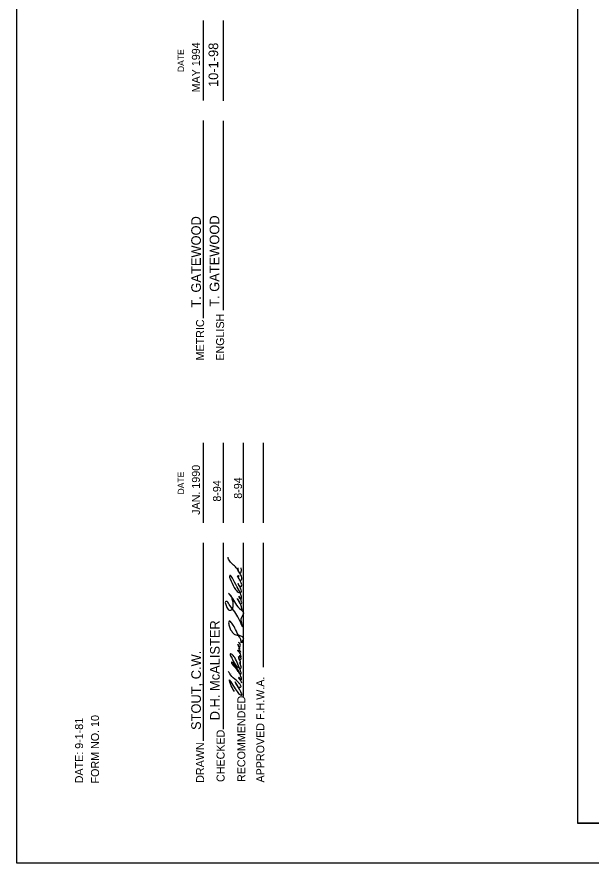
# Model space of a CAD drawing. Extents: x 1000 to 1036.3, y 1000 to 1022.
# Drawn here: x 1000 to 1007.17, y 1000 to 1010.56 of the extents above; entities that cross this region are included whole.
import ezdxf

# ---------------------------------------------------------------- set-up
doc = ezdxf.new("R2010")
doc.units = 0
for name, color, linetype in [('Level 1', 7, 'Continuous'), ('Level 10', 7, 'Continuous'), ('Level 11', 7, 'Continuous'), ('Level 15', 7, 'Continuous')]:
    doc.layers.add(name, color=color, linetype=linetype)

msp = doc.modelspace()

# ---------------------------------------------------------------- linework, layer by layer
at = {"layer": 'Level 1'}
for points in [[(1002.814, 1003.162), (1002.784, 1003.25), (1002.754, 1003.303), (1002.768, 1003.272), (1002.785, 1003.243), (1002.802, 1003.236), (1002.802, 1003.272), (1002.782, 1003.32), (1002.773, 1003.334), (1002.775, 1003.317), (1002.788, 1003.301), (1002.801, 1003.299), (1002.804, 1003.317), (1002.794, 1003.359), (1002.751, 1003.446), (1002.747, 1003.453), (1002.69, 1003.557), (1002.674, 1003.583), (1002.666, 1003.591), (1002.656, 1003.582), (1002.663, 1003.548), (1002.714, 1003.441), (1002.752, 1003.391), (1002.772, 1003.378), (1002.787, 1003.377), (1002.801, 1003.383), (1002.801, 1003.41), (1002.782, 1003.454), (1002.761, 1003.492), (1002.782, 1003.458), (1002.801, 1003.453), (1002.806, 1003.463), (1002.796, 1003.508), (1002.778, 1003.542), (1002.758, 1003.574), (1002.758, 1003.588), (1002.772, 1003.588), (1002.764, 1003.575), (1002.77, 1003.55), (1002.777, 1003.539), (1002.798, 1003.531), (1002.81, 1003.547), (1002.806, 1003.577), (1002.777, 1003.631), (1002.693, 1003.732), (1002.689, 1003.735), (1002.649, 1003.782), (1002.639, 1003.805), (1002.638, 1003.821)], [(1002.76, 1003.686), (1002.77, 1003.633), (1002.781, 1003.623), (1002.794, 1003.624), (1002.802, 1003.64), (1002.799, 1003.687)], [(1002.817, 1002.951), (1002.77, 1003.05), (1002.72, 1003.136), (1002.652, 1003.229), (1002.613, 1003.268), (1002.605, 1003.263), (1002.603, 1003.24), (1002.622, 1003.191), (1002.636, 1003.168), (1002.651, 1003.158), (1002.672, 1003.157), (1002.687, 1003.166), (1002.7, 1003.217), (1002.699, 1003.257), (1002.687, 1003.306), (1002.686, 1003.312), (1002.668, 1003.344), (1002.642, 1003.369), (1002.655, 1003.352), (1002.715, 1003.26), (1002.779, 1003.178), (1002.828, 1003.119), (1002.818, 1003.092), (1002.799, 1003.059), (1002.803, 1003.001), (1002.816, 1002.949)], [(1002.802, 1002.751), (1002.794, 1002.79), (1002.776, 1002.827), (1002.73, 1002.915), (1002.684, 1002.995), (1002.652, 1003.02), (1002.643, 1002.999), (1002.648, 1002.976), (1002.663, 1002.923), (1002.689, 1002.885), (1002.723, 1002.853), (1002.775, 1002.842), (1002.811, 1002.827), (1002.827, 1002.792), (1002.819, 1002.783), (1002.815, 1002.779), (1002.808, 1002.751)], [(1002.807, 1002.248), (1002.787, 1002.299), (1002.774, 1002.317), (1002.77, 1002.319), (1002.794, 1002.285), (1002.803, 1002.291), (1002.803, 1002.31), (1002.777, 1002.383), (1002.729, 1002.46), (1002.686, 1002.505), (1002.681, 1002.507), (1002.68, 1002.498), (1002.688, 1002.484), (1002.756, 1002.398), (1002.781, 1002.369), (1002.799, 1002.364), (1002.793, 1002.398), (1002.791, 1002.404), (1002.76, 1002.485), (1002.719, 1002.565), (1002.673, 1002.611), (1002.666, 1002.612), (1002.661, 1002.606), (1002.668, 1002.587), (1002.712, 1002.502), (1002.761, 1002.446), (1002.786, 1002.431), (1002.795, 1002.432), (1002.799, 1002.436), (1002.792, 1002.474), (1002.778, 1002.504), (1002.778, 1002.5), (1002.788, 1002.489), (1002.792, 1002.502), (1002.777, 1002.547), (1002.765, 1002.581), (1002.786, 1002.539), (1002.796, 1002.544), (1002.792, 1002.574), (1002.784, 1002.584), (1002.775, 1002.589), (1002.792, 1002.572), (1002.798, 1002.598), (1002.763, 1002.647), (1002.76, 1002.656), (1002.77, 1002.658), (1002.792, 1002.634), (1002.783, 1002.662), (1002.781, 1002.667), (1002.766, 1002.689), (1002.785, 1002.673), (1002.775, 1002.698), (1002.759, 1002.734), (1002.773, 1002.71), (1002.786, 1002.706), (1002.791, 1002.715), (1002.782, 1002.74), (1002.765, 1002.756)], [(1002.717, 1002.142), (1002.676, 1002.213), (1002.656, 1002.287), (1002.696, 1002.22), (1002.752, 1002.141), (1002.792, 1002.099), (1002.81, 1002.095), (1002.805, 1002.119), (1002.767, 1002.191), (1002.724, 1002.261), (1002.749, 1002.217), (1002.783, 1002.196), (1002.797, 1002.2), (1002.788, 1002.228), (1002.763, 1002.257), (1002.759, 1002.261), (1002.683, 1002.331), (1002.638, 1002.394)]]:
    msp.add_spline(points, degree=3, dxfattribs=at)
at = {"layer": 'Level 10'}
for p, q in [((1000, 1000), (1000, 1022)), ((1007, 1021.5), (1007, 1000.5)), ((1002.331, 1009.522), (1002.331, 1010.522)), ((1002.581, 1009.519), (1002.581, 1010.519)), ((1002.331, 1006.802), (1002.331, 1009.272)), ((1002.581, 1006.903), (1002.581, 1009.269)), ((1002.331, 1004.248), (1002.331, 1005.248)), ((1002.581, 1004.248), (1002.581, 1005.248)), ((1002.831, 1004.248), (1002.831, 1005.248)), ((1003.081, 1004.248), (1003.081, 1005.248)), ((1002.331, 1001.528), (1002.331, 1003.998)), ((1002.581, 1001.673), (1002.581, 1003.998)), ((1002.831, 1002.081), (1002.831, 1003.998)), ((1003.081, 1002.448), (1003.081, 1003.998)), ((1035.5, 1000.5), (1007, 1000.5)), ((1036, 1000), (1000, 1000))]:
    msp.add_line(p, q, dxfattribs=at)
at = {"layer": 'Level 11'}
msp.add_lwpolyline([(1007, 1000.5), (1035.5, 1000.5), (1035.5, 1021.5), (1007, 1021.5)], close=True, dxfattribs=at)

# ---------------------------------------------------------------- texts
at = {"layer": 'Level 1'}
for s, height, rotation, p in [('MAY 1994', 0.1, 90, (1002.285, 1009.623)), ('T. GATEWOOD', 0.12, 90, (1002.297, 1006.936)), ('JAN. 1990', 0.1, 90, (1002.285, 1004.348)), ('8-94', 0.1, 90, (1002.548, 1004.513)), ('8-94', 0.1, 90, (1002.81, 1004.549)), ('.', 0.0515, 269.9999, (1002.656, 1003.609)), ('D.H. McALISTER', 0.12, 90, (1002.532, 1001.783)), ('.', 0.0515, 269.9999, (1002.769, 1002.862)), ('STOUT, C.W.', 0.12, 90, (1002.297, 1001.662)), ('.', 0.0515, 269.9999, (1002.691, 1002.577)), ('.', 0.0515, 269.9999, (1002.671, 1002.381))]:
    msp.add_text(s, height=height, rotation=rotation, dxfattribs=at).set_placement(p)
at = {"layer": 'Level 10'}
for s, height, p in [('DATE', 0.08, (1002.088, 1009.876)), ('ENGLISH', 0.1, (1002.587, 1006.273)), ('METRIC', 0.1, (1002.337, 1006.276)), ('DATE', 0.08, (1002.088, 1004.602)), ('APPROVED F.H.W.A.', 0.1, (1003.089, 1001.006)), ('RECOMMENDED', 0.1, (1002.852, 1001.012)), ('DATE: 9-1-81', 0.1, (1000.826, 1000.996)), ('FORM NO. 10', 0.1, (1001.025, 1000.994)), ('CHECKED', 0.1, (1002.593, 1001.012)), ('DRAWN', 0.1, (1002.337, 1001.002))]:
    msp.add_text(s, height=height, rotation=90, dxfattribs=at).set_placement(p)
at = {"layer": 'Level 15'}
for s, p in [('10-1-98', (1002.513, 1009.69)), ('T. GATEWOOD', (1002.527, 1006.946))]:
    msp.add_text(s, height=0.12, rotation=90, dxfattribs=at).set_placement(p)

doc.saveas('drawing.dxf')
